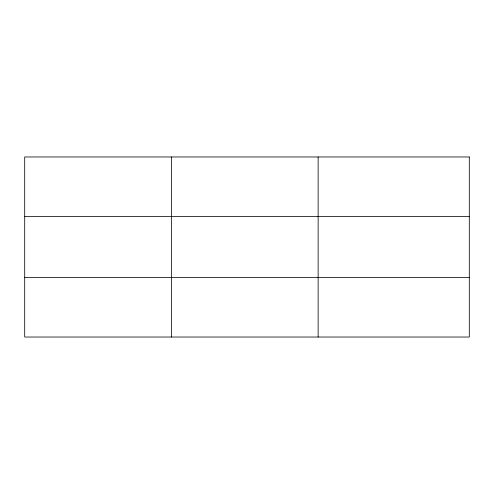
<?xml version="1.0" encoding="UTF-8"?>
<svg xmlns="http://www.w3.org/2000/svg" width="494" height="494" viewBox="0 0 494 494"><rect width="100%" height="100%" fill="white"/><g stroke="black" fill="none" stroke-linecap="round" stroke-linejoin="round"><path stroke-width="0.74" d="M24.7 216.391L469.3 216.391M24.7 277.609L469.3 277.609M318.136 156.969L318.136 337.031M171.418 156.969L171.418 337.031M469.3 156.969L469.3 337.031L24.7 337.031L24.7 156.969L469.3 156.969"/></g></svg>
